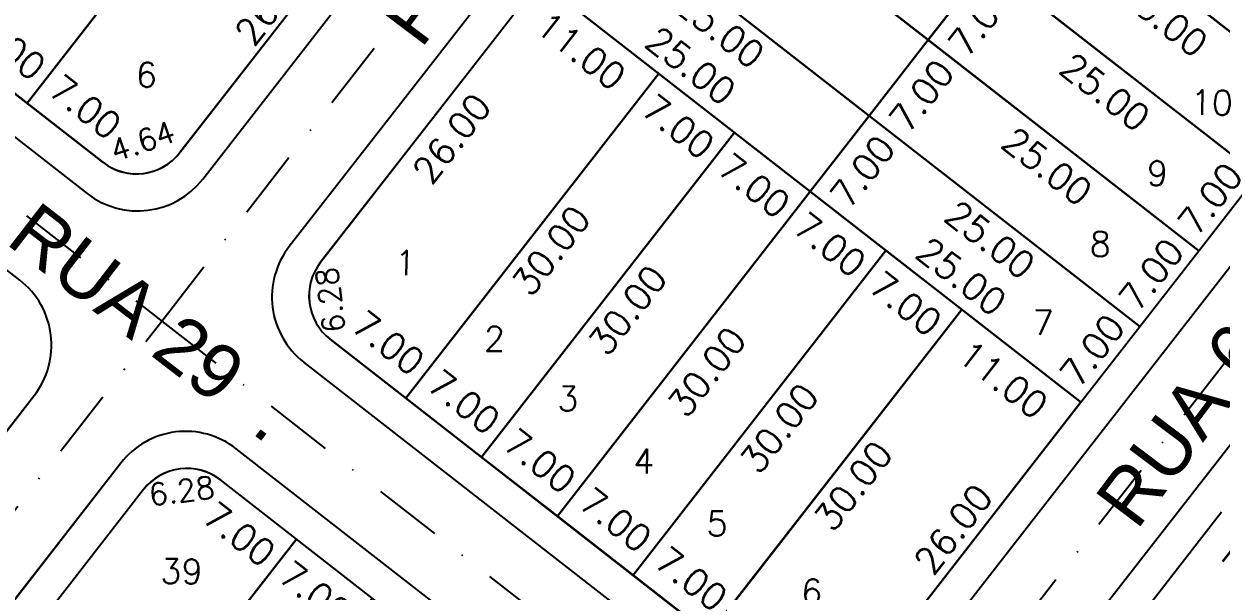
# Model space of a CAD drawing. Header units: millimetres. Extents: x -4430026 to 4783824, y 584 to 9593110.
# Drawn here: x 2773.9 to 2861.1, y 1207.5 to 1248.8 of the extents above; entities that cross this region are included whole.
import ezdxf
from ezdxf.enums import TextEntityAlignment as Align

# ---------------------------------------------------------------- set-up
doc = ezdxf.new("R2010")
doc.units = ezdxf.units.MM
doc.linetypes.add('CONTINUO', pattern=[0])
doc.linetypes.add('DASHDOT', pattern=[1, 0.5, -0.25, 0, -0.25])
for name, color, linetype in [('Calçada', 1, 'Continuous'), ('Cota', 8, 'Continuous'), ('Cota Curvas', 2, 'Continuous'), ('EIXO DAS VIAS', 252, 'DASHDOT'), ('Lotes', 2, 'Continuous'), ('Nomes de Ruas', 3, 'Continuous'), ('Numero de lotes', 5, 'Continuous')]:
    doc.layers.add(name, color=color, linetype=linetype)
doc.styles.add('arcad1', font='romans.shx')
doc.styles.add('ARIAL', font='arial.ttf', dxfattribs={"height": 0.25})
doc.styles.add('ROMANS', font='romans.shx')
doc.dimstyles.new('BOLA100', dxfattribs={"dimscale": 0, "dimtxt": 1.9, "dimasz": 0.18, "dimexe": 0.18, "dimexo": 0.063, "dimgap": 0, "dimtad": 1, "dimzin": 4, "dimdsep": 46, "dimtxsty": 'ROMANS', "dimcen": 0.09, "dimse1": 1, "dimse2": 1, "dimsd1": 1, "dimsd2": 1, "dimclrt": 256, "dimaunit": 1, "dimadec": 4, "dimazin": 0, "dimtfac": 1.2, "dimtix": 1, "dimtmove": 2, "dimatfit": 3, "dimfxl": 1, "dimtvp": 2, "dimtolj": 1, "dimtzin": 4, "dimarcsym": 0})

# ---------------------------------------------------------------- blocks, each defined once
blk = doc.blocks.new('*D732')
at = {"layer": 'DEFPOINTS', "color": 0}
for p in [(2861.178, 1213.266), (2863.313, 1211.603), (2845.204, 1192.751)]:
    blk.add_point(p, dxfattribs=at)
at = {"layer": 'Cota', "insert": (2854.577, 1201.929), "char_height": 1.9, "attachment_point": 5, "rotation": 52.09358, "style": 'ROMANS'}
blk.add_mtext('\\A1;26.00', dxfattribs=at)
blk = doc.blocks.new('*D1102')
at = {"layer": 'DEFPOINTS', "color": 0}
for p in [(2782.594, 1214.887), (2784.865, 1213.12), (2766.621, 1194.373)]:
    blk.add_point(p, dxfattribs=at)
at = {"layer": 'Cota', "insert": (2776.128, 1203.446), "char_height": 1.9, "attachment_point": 5, "rotation": 52.09358, "style": 'ROMANS'}
blk.add_mtext('\\A1;26.00', dxfattribs=at)
blk = doc.blocks.new('*D1125')
at = {"layer": 'DEFPOINTS', "color": 0}
for p in [(2793.731, 1211.285), (2795.949, 1209.558), (2775.3, 1187.615)]:
    blk.add_point(p, dxfattribs=at)
at = {"layer": 'Cota', "insert": (2785.984, 1198.307), "char_height": 1.9, "attachment_point": 5, "rotation": 52.09358, "style": 'ROMANS'}
blk.add_mtext('\\A1;30.00', dxfattribs=at)
blk = doc.blocks.new('*D1129')
at = {"layer": 'DEFPOINTS', "color": 0}
for p in [(2811.47, 1251.971), (2813.802, 1250.155), (2795.496, 1231.457)]:
    blk.add_point(p, dxfattribs=at)
at = {"layer": 'Cota', "insert": (2805.066, 1240.482), "char_height": 1.9, "attachment_point": 5, "rotation": 52.09358, "style": 'ROMANS'}
blk.add_mtext('\\A1;26.00', dxfattribs=at)
blk = doc.blocks.new('*D1130')
at = {"layer": 'DEFPOINTS', "color": 0}
for p in [(2820.149, 1245.213), (2822.269, 1243.562), (2801.718, 1221.543)]:
    blk.add_point(p, dxfattribs=at)
at = {"layer": 'Cota', "insert": (2812.304, 1232.311), "char_height": 1.9, "attachment_point": 5, "rotation": 52.09358, "style": 'ROMANS'}
blk.add_mtext('\\A1;30.00', dxfattribs=at)
blk = doc.blocks.new('*D1131')
at = {"layer": 'DEFPOINTS', "color": 0}
for p in [(2825.672, 1240.912), (2827.847, 1239.219), (2807.241, 1217.242)]:
    blk.add_point(p, dxfattribs=at)
at = {"layer": 'Cota', "insert": (2817.882, 1227.967), "char_height": 1.9, "attachment_point": 5, "rotation": 52.09358, "style": 'ROMANS'}
blk.add_mtext('\\A1;30.00', dxfattribs=at)
blk = doc.blocks.new('*D1132')
at = {"layer": 'DEFPOINTS', "color": 0}
for p in [(2831.195, 1236.612), (2833.624, 1234.72), (2812.764, 1212.941)]:
    blk.add_point(p, dxfattribs=at)
at = {"layer": 'Cota', "insert": (2823.659, 1223.469), "char_height": 1.9, "attachment_point": 5, "rotation": 52.09358, "style": 'ROMANS'}
blk.add_mtext('\\A1;30.00', dxfattribs=at)
blk = doc.blocks.new('*D1133')
at = {"layer": 'DEFPOINTS', "color": 0}
for p in [(2836.718, 1232.311), (2838.903, 1230.61), (2818.287, 1208.641)]:
    blk.add_point(p, dxfattribs=at)
at = {"layer": 'Cota', "insert": (2828.938, 1219.358), "char_height": 1.9, "attachment_point": 5, "rotation": 52.09358, "style": 'ROMANS'}
blk.add_mtext('\\A1;30.00', dxfattribs=at)
blk = doc.blocks.new('*D1134')
at = {"layer": 'DEFPOINTS', "color": 0}
for p in [(2842.241, 1228.011), (2844.298, 1226.409), (2823.81, 1204.34)]:
    blk.add_point(p, dxfattribs=at)
at = {"layer": 'Cota', "insert": (2834.333, 1215.157), "char_height": 1.9, "attachment_point": 5, "rotation": 52.09358, "style": 'ROMANS'}
blk.add_mtext('\\A1;30.00', dxfattribs=at)
blk = doc.blocks.new('*D1135')
at = {"layer": 'DEFPOINTS', "color": 0}
for p in [(2850.363, 1221.687), (2850.921, 1221.252), (2834.947, 1200.738)]:
    blk.add_point(p, dxfattribs=at)
at = {"layer": 'Cota', "insert": (2841.626, 1212.013), "char_height": 1.9, "attachment_point": 5, "rotation": 52.09358, "style": 'ROMANS'}
blk.add_mtext('\\A1;26.00', dxfattribs=at)
blk = doc.blocks.new('*D1148')
at = {"layer": 'DEFPOINTS', "color": 0}
for p in [(2835.496, 1242.135), (2837.925, 1240.244), (2831.195, 1236.612)]:
    blk.add_point(p, dxfattribs=at)
at = {"layer": 'Cota', "insert": (2835.025, 1238.066), "char_height": 1.9, "attachment_point": 5, "rotation": 52.09358, "style": 'ROMANS'}
blk.add_mtext('\\A1;7.00', dxfattribs=at)
blk = doc.blocks.new('*D1149')
at = {"layer": 'DEFPOINTS', "color": 0}
for p in [(2839.796, 1247.658), (2842.225, 1245.767), (2835.496, 1242.135)]:
    blk.add_point(p, dxfattribs=at)
at = {"layer": 'Cota', "insert": (2839.325, 1243.589), "char_height": 1.9, "attachment_point": 5, "rotation": 52.09358, "style": 'ROMANS'}
blk.add_mtext('\\A1;7.00', dxfattribs=at)
blk = doc.blocks.new('*D1150')
at = {"layer": 'DEFPOINTS', "color": 0}
for p in [(2844.097, 1253.181), (2846.526, 1251.29), (2839.796, 1247.658)]:
    blk.add_point(p, dxfattribs=at)
at = {"layer": 'Cota', "insert": (2843.626, 1249.112), "char_height": 1.9, "attachment_point": 5, "rotation": 52.09358, "style": 'ROMANS'}
blk.add_mtext('\\A1;7.00', dxfattribs=at)
blk = doc.blocks.new('*D1160')
at = {"layer": 'DEFPOINTS', "color": 0}
for p in [(2854.663, 1227.21), (2855.221, 1226.776), (2850.921, 1221.252)]:
    blk.add_point(p, dxfattribs=at)
at = {"layer": 'Cota', "insert": (2851.764, 1225.032), "char_height": 1.9, "attachment_point": 5, "rotation": 52.09358, "style": 'ROMANS'}
blk.add_mtext('\\A1;7.00', dxfattribs=at)
blk = doc.blocks.new('*D1161')
at = {"layer": 'DEFPOINTS', "color": 0}
for p in [(2858.964, 1232.733), (2859.522, 1232.299), (2855.221, 1226.776)]:
    blk.add_point(p, dxfattribs=at)
at = {"layer": 'Cota', "insert": (2856.064, 1230.555), "char_height": 1.9, "attachment_point": 5, "rotation": 52.09358, "style": 'ROMANS'}
blk.add_mtext('\\A1;7.00', dxfattribs=at)
blk = doc.blocks.new('*D1162')
at = {"layer": 'DEFPOINTS', "color": 0}
for p in [(2863.265, 1238.256), (2863.822, 1237.822), (2859.522, 1232.299)]:
    blk.add_point(p, dxfattribs=at)
at = {"layer": 'Cota', "insert": (2860.365, 1236.078), "char_height": 1.9, "attachment_point": 5, "rotation": 52.09358, "style": 'ROMANS'}
blk.add_mtext('\\A1;7.00', dxfattribs=at)
blk = doc.blocks.new('*D1367')
at = {"layer": 'DEFPOINTS', "color": 0}
for p in [(2787.01, 1271.017), (2789.36, 1269.187), (2768.579, 1247.346)]:
    blk.add_point(p, dxfattribs=at)
at = {"layer": 'Cota', "insert": (2779.395, 1257.936), "char_height": 1.9, "attachment_point": 5, "rotation": 52.09358, "style": 'ROMANS'}
blk.add_mtext('\\A1;30.00', dxfattribs=at)
blk = doc.blocks.new('*D1368')
at = {"layer": 'DEFPOINTS', "color": 0}
for p in [(2792.533, 1266.716), (2794.74, 1264.998), (2774.102, 1243.046)]:
    blk.add_point(p, dxfattribs=at)
at = {"layer": 'Cota', "insert": (2784.775, 1253.746), "char_height": 1.9, "attachment_point": 5, "rotation": 52.09358, "style": 'ROMANS'}
blk.add_mtext('\\A1;30.00', dxfattribs=at)
blk = doc.blocks.new('*D1369')
at = {"layer": 'DEFPOINTS', "color": 0}
for p in [(2800.844, 1260.245), (2801.213, 1259.958), (2785.239, 1239.444)]:
    blk.add_point(p, dxfattribs=at)
at = {"layer": 'Cota', "insert": (2792.108, 1250.571), "char_height": 1.9, "attachment_point": 5, "rotation": 52.09358, "style": 'ROMANS'}
blk.add_mtext('\\A1;26.00', dxfattribs=at)
blk = doc.blocks.new('*D4695')
at = {"layer": 'DEFPOINTS', "color": 0}
for p in [(2788.208, 1215.586), (2793.731, 1211.285), (2791.748, 1208.739)]:
    blk.add_point(p, dxfattribs=at)
at = {"layer": 'Cota', "insert": (2789.57, 1211.639), "char_height": 1.9, "attachment_point": 5, "rotation": 322.09432, "style": 'ROMANS'}
blk.add_mtext('\\A1;7.00', dxfattribs=at)
blk = doc.blocks.new('*D4696')
at = {"layer": 'DEFPOINTS', "color": 0}
for p in [(2793.731, 1211.285), (2799.254, 1206.985), (2797.272, 1204.439)]:
    blk.add_point(p, dxfattribs=at)
at = {"layer": 'Cota', "insert": (2795.094, 1207.338), "char_height": 1.9, "attachment_point": 5, "rotation": 322.09432, "style": 'ROMANS'}
blk.add_mtext('\\A1;7.00', dxfattribs=at)
blk = doc.blocks.new('*D5096')
at = {"layer": 'DEFPOINTS', "color": 0}
for p in [(2768.579, 1247.346), (2774.991, 1244.187), (2774.102, 1243.046)]:
    blk.add_point(p, dxfattribs=at)
at = {"layer": 'Cota', "insert": (2772.813, 1247.087), "char_height": 1.9, "attachment_point": 5, "rotation": 322.09358, "style": 'ROMANS'}
blk.add_mtext('\\A1;7.00', dxfattribs=at)
blk = doc.blocks.new('*D5097')
at = {"layer": 'DEFPOINTS', "color": 0}
for p in [(2774.102, 1243.046), (2780.514, 1239.886), (2779.625, 1238.745)]:
    blk.add_point(p, dxfattribs=at)
at = {"layer": 'Cota', "insert": (2778.336, 1242.786), "char_height": 1.9, "attachment_point": 5, "rotation": 322.09358, "style": 'ROMANS'}
blk.add_mtext('\\A1;7.00', dxfattribs=at)
blk = doc.blocks.new('*D5098')
at = {"layer": 'DEFPOINTS', "color": 0}
for p in [(2796.195, 1225.843), (2802.606, 1222.684), (2801.718, 1221.543)]:
    blk.add_point(p, dxfattribs=at)
at = {"layer": 'Cota', "insert": (2800.429, 1225.584), "char_height": 1.9, "attachment_point": 5, "rotation": 322.09358, "style": 'ROMANS'}
blk.add_mtext('\\A1;7.00', dxfattribs=at)
blk = doc.blocks.new('*D5099')
at = {"layer": 'DEFPOINTS', "color": 0}
for p in [(2801.718, 1221.543), (2808.13, 1218.383), (2807.241, 1217.242)]:
    blk.add_point(p, dxfattribs=at)
at = {"layer": 'Cota', "insert": (2805.952, 1221.283), "char_height": 1.9, "attachment_point": 5, "rotation": 322.09358, "style": 'ROMANS'}
blk.add_mtext('\\A1;7.00', dxfattribs=at)
blk = doc.blocks.new('*D5100')
at = {"layer": 'DEFPOINTS', "color": 0}
for p in [(2807.241, 1217.242), (2813.653, 1214.083), (2812.764, 1212.941)]:
    blk.add_point(p, dxfattribs=at)
at = {"layer": 'Cota', "insert": (2811.475, 1216.982), "char_height": 1.9, "attachment_point": 5, "rotation": 322.09358, "style": 'ROMANS'}
blk.add_mtext('\\A1;7.00', dxfattribs=at)
blk = doc.blocks.new('*D5101')
at = {"layer": 'DEFPOINTS', "color": 0}
for p in [(2812.764, 1212.941), (2819.176, 1209.782), (2818.287, 1208.641)]:
    blk.add_point(p, dxfattribs=at)
at = {"layer": 'Cota', "insert": (2816.998, 1212.682), "char_height": 1.9, "attachment_point": 5, "rotation": 322.09358, "style": 'ROMANS'}
blk.add_mtext('\\A1;7.00', dxfattribs=at)
blk = doc.blocks.new('*D5102')
at = {"layer": 'DEFPOINTS', "color": 0}
for p in [(2818.287, 1208.641), (2824.699, 1205.481), (2823.81, 1204.34)]:
    blk.add_point(p, dxfattribs=at)
at = {"layer": 'Cota', "insert": (2822.521, 1208.381), "char_height": 1.9, "attachment_point": 5, "rotation": 322.09358, "style": 'ROMANS'}
blk.add_mtext('\\A1;7.00', dxfattribs=at)
blk = doc.blocks.new('*D5122')
at = {"layer": 'DEFPOINTS', "color": 0}
for p in [(2811.47, 1251.971), (2820.149, 1245.213), (2818.229, 1242.747)]:
    blk.add_point(p, dxfattribs=at)
at = {"layer": 'Cota', "insert": (2814.473, 1246.875), "char_height": 1.9, "attachment_point": 5, "rotation": 322.09358, "style": 'ROMANS'}
blk.add_mtext('\\A1;11.00', dxfattribs=at)
blk = doc.blocks.new('*D5123')
at = {"layer": 'DEFPOINTS', "color": 0}
for p in [(2820.149, 1245.213), (2825.672, 1240.912), (2823.752, 1238.446)]:
    blk.add_point(p, dxfattribs=at)
at = {"layer": 'Cota', "insert": (2821.574, 1241.346), "char_height": 1.9, "attachment_point": 5, "rotation": 322.09358, "style": 'ROMANS'}
blk.add_mtext('\\A1;7.00', dxfattribs=at)
blk = doc.blocks.new('*D5124')
at = {"layer": 'DEFPOINTS', "color": 0}
for p in [(2825.672, 1240.912), (2831.195, 1236.612), (2829.275, 1234.146)]:
    blk.add_point(p, dxfattribs=at)
at = {"layer": 'Cota', "insert": (2827.097, 1237.045), "char_height": 1.9, "attachment_point": 5, "rotation": 322.09358, "style": 'ROMANS'}
blk.add_mtext('\\A1;7.00', dxfattribs=at)
blk = doc.blocks.new('*D5125')
at = {"layer": 'DEFPOINTS', "color": 0}
for p in [(2831.195, 1236.612), (2836.718, 1232.311), (2834.798, 1229.845)]:
    blk.add_point(p, dxfattribs=at)
at = {"layer": 'Cota', "insert": (2832.62, 1232.745), "char_height": 1.9, "attachment_point": 5, "rotation": 322.09358, "style": 'ROMANS'}
blk.add_mtext('\\A1;7.00', dxfattribs=at)
blk = doc.blocks.new('*D5126')
at = {"layer": 'DEFPOINTS', "color": 0}
for p in [(2836.718, 1232.311), (2842.241, 1228.011), (2840.321, 1225.544)]:
    blk.add_point(p, dxfattribs=at)
at = {"layer": 'Cota', "insert": (2838.143, 1228.444), "char_height": 1.9, "attachment_point": 5, "rotation": 322.09358, "style": 'ROMANS'}
blk.add_mtext('\\A1;7.00', dxfattribs=at)
blk = doc.blocks.new('*D5127')
at = {"layer": 'DEFPOINTS', "color": 0}
for p in [(2842.241, 1228.011), (2851.618, 1222.148), (2849, 1218.786)]:
    blk.add_point(p, dxfattribs=at)
at = {"layer": 'Cota', "insert": (2845.244, 1222.915), "char_height": 1.9, "attachment_point": 5, "rotation": 322.09358, "style": 'ROMANS'}
blk.add_mtext('\\A1;11.00', dxfattribs=at)
blk = doc.blocks.new('*D5134')
at = {"layer": 'DEFPOINTS', "color": 0}
for p in [(2811.47, 1251.971), (2831.774, 1237.356), (2831.195, 1236.612)]:
    blk.add_point(p, dxfattribs=at)
at = {"layer": 'Cota', "insert": (2822.495, 1245.785), "char_height": 1.9, "attachment_point": 5, "rotation": 322.09358, "style": 'ROMANS'}
blk.add_mtext('\\A1;25.00', dxfattribs=at)
blk = doc.blocks.new('*D5135')
at = {"layer": 'DEFPOINTS', "color": 0}
for p in [(2831.195, 1236.612), (2851.5, 1221.996), (2850.921, 1221.252)]:
    blk.add_point(p, dxfattribs=at)
at = {"layer": 'Cota', "insert": (2842.221, 1230.425), "char_height": 1.9, "attachment_point": 5, "rotation": 322.09358, "style": 'ROMANS'}
blk.add_mtext('\\A1;25.00', dxfattribs=at)
blk = doc.blocks.new('*D5143')
at = {"layer": 'DEFPOINTS', "color": 0}
for p in [(2815.77, 1257.494), (2835.496, 1242.135), (2833.857, 1240.031)]:
    blk.add_point(p, dxfattribs=at)
at = {"layer": 'Cota', "insert": (2824.578, 1248.46), "char_height": 1.9, "attachment_point": 5, "rotation": 322.09358, "style": 'ROMANS'}
blk.add_mtext('\\A1;25.00', dxfattribs=at)
blk = doc.blocks.new('*D5144')
at = {"layer": 'DEFPOINTS', "color": 0}
for p in [(2835.496, 1242.135), (2855.221, 1226.776), (2853.583, 1224.671)]:
    blk.add_point(p, dxfattribs=at)
at = {"layer": 'Cota', "insert": (2844.304, 1233.101), "char_height": 1.9, "attachment_point": 5, "rotation": 322.09358, "style": 'ROMANS'}
blk.add_mtext('\\A1;25.00', dxfattribs=at)
blk = doc.blocks.new('*D5150')
at = {"layer": 'DEFPOINTS', "color": 0}
for p in [(2820.071, 1263.017), (2839.796, 1247.658), (2838.023, 1245.381)]:
    blk.add_point(p, dxfattribs=at)
at = {"layer": 'Cota', "insert": (2828.744, 1253.81), "char_height": 1.9, "attachment_point": 5, "rotation": 322.09358, "style": 'ROMANS'}
blk.add_mtext('\\A1;25.00', dxfattribs=at)
blk = doc.blocks.new('*D5151')
at = {"layer": 'DEFPOINTS', "color": 0}
for p in [(2839.796, 1247.658), (2859.522, 1232.299), (2857.749, 1230.021)]:
    blk.add_point(p, dxfattribs=at)
at = {"layer": 'Cota', "insert": (2848.47, 1238.451), "char_height": 1.9, "attachment_point": 5, "rotation": 322.09358, "style": 'ROMANS'}
blk.add_mtext('\\A1;25.00', dxfattribs=at)
blk = doc.blocks.new('*D5158')
at = {"layer": 'DEFPOINTS', "color": 0}
for p in [(2844.097, 1253.181), (2863.822, 1237.822), (2861.965, 1235.437)]:
    blk.add_point(p, dxfattribs=at)
at = {"layer": 'Cota', "insert": (2852.686, 1243.866), "char_height": 1.9, "attachment_point": 5, "rotation": 322.09358, "style": 'ROMANS'}
blk.add_mtext('\\A1;25.00', dxfattribs=at)
blk = doc.blocks.new('*D5166')
at = {"layer": 'DEFPOINTS', "color": 0}
for p in [(2848.398, 1258.704), (2868.123, 1243.345), (2866.185, 1240.856)]:
    blk.add_point(p, dxfattribs=at)
at = {"layer": 'Cota', "insert": (2856.906, 1249.285), "char_height": 1.9, "attachment_point": 5, "rotation": 322.09358, "style": 'ROMANS'}
blk.add_mtext('\\A1;25.00', dxfattribs=at)
blk = doc.blocks.new('*D5172')
at = {"layer": 'DEFPOINTS', "color": 0}
for p in [(2852.698, 1264.227), (2872.424, 1248.868), (2870.405, 1246.275)]:
    blk.add_point(p, dxfattribs=at)
at = {"layer": 'Cota', "insert": (2861.126, 1254.704), "char_height": 1.9, "attachment_point": 5, "rotation": 322.09358, "style": 'ROMANS'}
blk.add_mtext('\\A1;25.00', dxfattribs=at)
blk = doc.blocks.new('*D7156')
at = {"layer": 'DEFPOINTS', "color": 0}
for p in [(2861.178, 1213.266, 51.854), (2859.447, 1211.043), (2869.15, 1207.058)]:
    blk.add_point(p, dxfattribs=at)
at = {"layer": 'Cota', "insert": (2864.017, 1208.689), "char_height": 1.9, "attachment_point": 5, "rotation": 322.09358, "style": 'ROMANS'}
blk.add_mtext('\\A1;10.10', dxfattribs=at)
blk = doc.blocks.new('*D7167')
at = {"layer": 'DEFPOINTS', "color": 0}
for p in [(2868.017, 1207.94), (2869.15, 1207.058), (2850.719, 1183.388)]:
    blk.add_point(p, dxfattribs=at)
at = {"layer": 'Cota', "insert": (2858.052, 1196.688), "char_height": 1.9, "attachment_point": 5, "rotation": 52.09358, "style": 'ROMANS'}
blk.add_mtext('\\A1;30.00', dxfattribs=at)

msp = doc.modelspace()

# ---------------------------------------------------------------- linework, layer by layer
at = {"layer": 'Calçada', "lineweight": -3}
for p, q in [((2786.904, 1237.513), (2852.026, 1321.147)), ((2786.904, 1237.513), (2852.026, 1321.147)), ((2861.022, 1319.678), (2793.216, 1232.598)), ((2861.022, 1319.678), (2793.216, 1232.598)), ((2836.612, 1198.808), (2924.917, 1312.214)), ((2836.612, 1198.808), (2915.925, 1300.665)), ((2914.435, 1285.731), (2842.924, 1193.893)), ((2914.435, 1285.731), (2842.924, 1193.893)), ((2744.556, 1262.883), (2778.484, 1236.465)), ((2744.556, 1262.883), (2778.484, 1236.465)), ((2794.264, 1224.178), (2828.192, 1197.76)), ((2794.264, 1224.178), (2828.192, 1197.76)), ((2635.978, 1043.684), (2774.617, 1221.733)), ((2635.978, 1043.684), (2774.617, 1221.733)), ((2780.929, 1216.818), (2634.534, 1028.809)), ((2780.929, 1216.818), (2634.534, 1028.809))]:
    msp.add_line(p, q, dxfattribs=at)
for points in [[(2774.617, 1221.733, 0.414214), (2773.569, 1230.153), (2739.641, 1256.571, 0.414214), (2731.221, 1255.523), (2612.248, 1102.731, 0.314973), (2611.895, 1095.863, -0.12182), (2622.954, 1062.096, 0.038417), (2625.398, 1046.016, 0.631259), (2635.978, 1043.684)], [(2774.617, 1221.733, 0.414214), (2773.569, 1230.153), (2739.641, 1256.571, 0.414214), (2731.221, 1255.523), (2612.248, 1102.731, 0.314973), (2611.895, 1095.863, -0.12182), (2622.954, 1062.096, 0.038417), (2625.398, 1046.016, 0.631259), (2635.978, 1043.684)], [(2824.325, 1183.027, 0.414214), (2823.277, 1191.448), (2789.349, 1217.866, 0.414214), (2780.929, 1216.818), (2634.534, 1028.809, 0.289261), (2633.905, 1022.434, 0.111583), (2663.54, 986.304, 0.414214), (2671.96, 987.351)], [(2824.325, 1183.027, 0.414214), (2823.277, 1191.448), (2789.349, 1217.866, 0.414214), (2780.929, 1216.818), (2634.534, 1028.809, 0.289261), (2633.905, 1022.434, 0.111583), (2663.54, 986.304, 0.414214), (2671.96, 987.351)]]:
    msp.add_lwpolyline(points, format="xyb", close=True, dxfattribs=at)
for centre, start, end in [((2782.17, 1241.199), 232.09358, 322.09358), ((2782.17, 1241.199), 232.09358, 322.09358), ((2797.951, 1228.912), 142.09358, 232.09358), ((2797.951, 1228.912), 142.09358, 232.09358)]:
    msp.add_arc(centre, 6, start, end, dxfattribs=at)
at = {"layer": 'EIXO DAS VIAS', "ltscale": 10}
for p, q in [((2783.917, 1227.165, 103.708), (2857.431, 1321.578, 103.708)), ((2833.625, 1188.46, 103.708), (2930.265, 1312.572, 103.708)), ((2627.626, 1026.448, 103.708), (2783.917, 1227.165, 103.708))]:
    msp.add_line(p, q, dxfattribs=at)
at = {"layer": 'EIXO DAS VIAS', "ltscale": 10, "elevation": 103.708}
for points in [[(2734.209, 1265.871), (2783.917, 1227.165)], [(2783.917, 1227.165), (2833.625, 1188.46)]]:
    msp.add_lwpolyline(points, dxfattribs=at)
at = {"layer": 'Lotes', "lineweight": -3}
for p, q in [((2868.123, 1243.345), (2828.672, 1274.064)), ((2863.822, 1237.822), (2824.372, 1268.54)), ((2792.533, 1266.716), (2774.102, 1243.046)), ((2779.625, 1238.745), (2746.487, 1264.549)), ((2859.522, 1232.299), (2820.071, 1263.017)), ((2801.213, 1259.958), (2785.239, 1239.444)), ((2855.221, 1226.776), (2815.77, 1257.494)), ((2795.496, 1231.457), (2811.47, 1251.971)), ((2820.149, 1245.213), (2801.718, 1221.543)), ((2825.672, 1240.912), (2807.241, 1217.242)), ((2836.718, 1232.311), (2818.287, 1208.641)), ((2842.241, 1228.011), (2823.81, 1204.34)), ((2829.333, 1200.039), (2796.195, 1225.843)), ((2850.921, 1221.252), (2834.947, 1200.738)), ((2782.594, 1214.887), (2766.621, 1194.373)), ((2821.346, 1189.782), (2788.208, 1215.586)), ((2845.204, 1192.751), (2861.178, 1213.266)), ((2775.3, 1187.615), (2793.731, 1211.285))]:
    msp.add_line(p, q, dxfattribs=at)
at = {"layer": 'Lotes', "linetype": 'CONTINUO', "lineweight": -3}
for p, q in [((2792.533, 1266.716), (2774.102, 1243.046)), ((2774.102, 1243.046), (2792.533, 1266.716)), ((2820.071, 1263.017), (2839.796, 1247.658)), ((2839.796, 1247.658), (2820.071, 1263.017)), ((2868.123, 1243.345), (2848.398, 1258.704)), ((2848.398, 1258.704), (2868.123, 1243.345)), ((2815.77, 1257.494), (2835.496, 1242.135)), ((2835.496, 1242.135), (2815.77, 1257.494)), ((2839.796, 1247.658), (2844.097, 1253.181)), ((2844.097, 1253.181), (2839.796, 1247.658)), ((2863.822, 1237.822), (2844.097, 1253.181)), ((2844.097, 1253.181), (2863.822, 1237.822)), ((2811.47, 1251.971), (2831.195, 1236.612)), ((2820.149, 1245.213), (2811.47, 1251.971)), ((2835.496, 1242.135), (2839.796, 1247.658)), ((2839.796, 1247.658), (2835.496, 1242.135)), ((2859.522, 1232.299), (2839.796, 1247.658)), ((2839.796, 1247.658), (2859.522, 1232.299)), ((2820.149, 1245.213), (2801.718, 1221.543)), ((2801.718, 1221.543), (2820.149, 1245.213)), ((2825.672, 1240.912), (2820.149, 1245.213)), ((2831.195, 1236.612), (2835.496, 1242.135)), ((2835.496, 1242.135), (2831.195, 1236.612)), ((2855.221, 1226.776), (2835.496, 1242.135)), ((2835.496, 1242.135), (2855.221, 1226.776)), ((2825.672, 1240.912), (2807.241, 1217.242)), ((2807.241, 1217.242), (2825.672, 1240.912)), ((2831.195, 1236.612), (2825.672, 1240.912)), ((2859.522, 1232.299), (2863.822, 1237.822)), ((2831.195, 1236.612), (2812.764, 1212.941)), ((2812.764, 1212.941), (2831.195, 1236.612)), ((2836.718, 1232.311), (2831.195, 1236.612)), ((2836.718, 1232.311), (2818.287, 1208.641)), ((2818.287, 1208.641), (2836.718, 1232.311)), ((2842.241, 1228.011), (2836.718, 1232.311)), ((2855.221, 1226.776), (2859.522, 1232.299)), ((2842.241, 1228.011), (2823.81, 1204.34)), ((2823.81, 1204.34), (2842.241, 1228.011)), ((2850.921, 1221.252), (2855.221, 1226.776)), ((2793.731, 1211.285), (2775.3, 1187.615)), ((2775.3, 1187.615), (2793.731, 1211.285))]:
    msp.add_line(p, q, dxfattribs=at)
at = {"layer": 'Lotes'}
for p, q in [((2850.921, 1221.252), (2811.47, 1251.971)), ((2831.195, 1236.612), (2850.921, 1221.252)), ((2850.921, 1221.252), (2842.241, 1228.011))]:
    msp.add_line(p, q, dxfattribs=at)
for points in [[(2768.579, 1247.346), (2774.102, 1243.046), (2792.533, 1266.716), (2787.01, 1271.017)], [(2824.372, 1268.54), (2820.071, 1263.017), (2839.796, 1247.658), (2844.097, 1253.181)], [(2852.698, 1264.227), (2848.398, 1258.704), (2868.123, 1243.345), (2872.424, 1248.868)], [(2820.071, 1263.017), (2815.77, 1257.494), (2835.496, 1242.135), (2839.796, 1247.658)], [(2848.398, 1258.704), (2844.097, 1253.181), (2863.822, 1237.822), (2868.123, 1243.345)], [(2815.77, 1257.494), (2811.47, 1251.971), (2831.195, 1236.612), (2835.496, 1242.135)], [(2844.097, 1253.181), (2839.796, 1247.658), (2859.522, 1232.299), (2863.822, 1237.822)], [(2839.796, 1247.658), (2835.496, 1242.135), (2855.221, 1226.776), (2859.522, 1232.299)], [(2801.718, 1221.543), (2807.241, 1217.242), (2825.672, 1240.912), (2820.149, 1245.213)], [(2835.496, 1242.135), (2831.195, 1236.612), (2850.921, 1221.252), (2855.221, 1226.776)], [(2807.241, 1217.242), (2812.764, 1212.941), (2831.195, 1236.612), (2825.672, 1240.912)], [(2812.764, 1212.941), (2818.287, 1208.641), (2836.718, 1232.311), (2831.195, 1236.612)], [(2818.287, 1208.641), (2823.81, 1204.34), (2842.241, 1228.011), (2836.718, 1232.311)], [(2793.731, 1211.285), (2775.3, 1187.615), (2780.823, 1183.314), (2799.254, 1206.985)]]:
    msp.add_lwpolyline(points, close=True, dxfattribs=at)
for points in [[(2774.102, 1243.046), (2779.625, 1238.745, 0.103232), (2781.093, 1238.026, 0.298229), (2785.239, 1239.444), (2801.213, 1259.958), (2792.533, 1266.716)], [(2811.47, 1251.971), (2795.496, 1231.457, 0.414214), (2796.195, 1225.843), (2801.718, 1221.543), (2820.149, 1245.213)], [(2842.241, 1228.011), (2823.81, 1204.34), (2829.333, 1200.039, 0.414214), (2834.947, 1200.738), (2850.921, 1221.252)], [(2788.208, 1215.586, 0.414214), (2782.594, 1214.887), (2766.621, 1194.373), (2775.3, 1187.615), (2793.731, 1211.285)]]:
    msp.add_lwpolyline(points, format="xyb", close=True, dxfattribs=at)
at = {"layer": 'Lotes', "lineweight": -3}
for centre, start, end in [((2782.083, 1241.901), 232.09358, 322.09358), ((2798.652, 1228.999), 142.09358, 232.09358), ((2785.75, 1212.43), 52.09358, 142.09358)]:
    msp.add_arc(centre, 4, start, end, dxfattribs=at)

# ---------------------------------------------------------------- texts
at = {"layer": 'Cota Curvas', "char_height": 1.6, "attachment_point": 5, "style": 'ROMANS'}
for s, insert, rotation in [('\\A1;4.64', (2782.523, 1240.287, -51.854), 18.88132), ('\\A1;6.28', (2796.203, 1228.697, -51.854), 97.09358), ('\\A1;6.28', (2785.375, 1214.792, -51.854), 7.09358)]:
    msp.add_mtext(s, dxfattribs=dict(at, insert=insert, rotation=rotation))
at = {"layer": 'Nomes de Ruas', "extrusion": (-0.066244, -0.055846, 0.996239), "style": 'ARIAL'}
for s, p in [('RUA 20   .', (848.355, 2947.591, -256.281)), ('RUA 6  .', (909.34, 2963.058, -251.595))]:
    msp.add_text(s, height=4, rotation=102.96746, dxfattribs=at).set_placement(p, align=Align.MIDDLE_CENTER)
at = {"layer": 'Nomes de Ruas', "extrusion": (-0.054998, 0.06695, 0.996239), "style": 'ARIAL'}
msp.add_text('RUA 29  .', height=4, rotation=102.96746, dxfattribs=at).set_placement((-2929.535, 815.43, -70.918), align=Align.MIDDLE_CENTER)
at = {"layer": 'Numero de lotes', "style": 'arcad1'}
for s, p in [('6', (2782.802, 1245.113, 103.708)), ('10', (2860.473, 1243.098, 103.708)), ('9', (2856.505, 1237.94, 103.708)), ('8', (2852.342, 1232.786, 103.708)), ('1', (2801.687, 1231.414, 103.708)), ('7', (2848.17, 1227.052, 103.708)), ('2', (2808.178, 1225.876, 103.708)), ('3', (2813.527, 1221.52, 103.708)), ('4', (2819.066, 1216.967, 103.708)), ('5', (2824.411, 1212.418, 103.708)), ('39', (2785.357, 1208.93, 103.708)), ('6', (2831.3, 1207.454, 103.708))]:
    msp.add_text(s, height=1.8, rotation=358.97539, dxfattribs=at).set_placement(p, align=Align.MIDDLE_CENTER)

# ---------------------------------------------------------------- dimensions: what is measured, and where the dimension line sits
at = {"layer": 'Cota'}
for p1, p2, distance, picture, middle in [((2768.579, 1247.346), (2787.01, 1271.017), -2.978, '*D1367', (2779.395, 1257.936)), ((2774.102, 1243.046), (2792.533, 1266.716), -2.797, '*D1368', (2784.775, 1253.746)), ((2785.239, 1239.444), (2801.213, 1259.958), 0.467, '*D1369', (2792.108, 1250.571)), ((2795.496, 1231.457), (2811.47, 1251.971), -2.956, '*D1129', (2805.066, 1240.482)), ((2801.718, 1221.543), (2820.149, 1245.213), -2.687, '*D1130', (2812.304, 1232.311)), ((2807.241, 1217.242), (2825.672, 1240.912), -2.756, '*D1131', (2817.882, 1227.967)), ((2812.764, 1212.941), (2831.195, 1236.612), -3.078, '*D1132', (2823.659, 1223.469)), ((2818.287, 1208.641), (2836.718, 1232.311), -2.769, '*D1133', (2828.938, 1219.358)), ((2823.81, 1204.34), (2842.241, 1228.011), -2.607, '*D1134', (2834.333, 1215.157)), ((2834.947, 1200.738), (2850.921, 1221.252), 0.707, '*D1135', (2841.626, 1212.013)), ((2845.204, 1192.751), (2861.178, 1213.266), -2.706, '*D732', (2854.577, 1201.929)), ((2775.3, 1187.615), (2793.731, 1211.285), -2.811, '*D1125', (2785.984, 1198.307)), ((2850.719, 1183.388, -51.854), (2869.15, 1207.058, -51.854), 1.435, '*D7167', (2858.052, 1196.688, -51.854))]:
    dim = msp.add_aligned_dim(p1=p1, p2=p2, distance=distance, dimstyle='BOLA100', override={"dimscale": 1}, dxfattribs=at)
    dim.commit()
    dim.dimension.update_dxf_attribs({"geometry": picture, "text_midpoint": middle})
for base, p1, p2, angle, picture, middle in [((2870.405, 1246.275), (2852.698, 1264.227), (2872.424, 1248.868), 142.09358, '*D5172', (2861.126, 1254.704)), ((2838.023, 1245.381), (2820.071, 1263.017), (2839.796, 1247.658), 142.09358, '*D5150', (2828.744, 1253.81)), ((2866.185, 1240.856), (2848.398, 1258.704), (2868.123, 1243.345), 142.09358, '*D5166', (2856.906, 1249.285)), ((2833.857, 1240.031), (2815.77, 1257.494), (2835.496, 1242.135), 142.09358, '*D5143', (2824.578, 1248.46)), ((2846.526, 1251.29), (2839.796, 1247.658), (2844.097, 1253.181), 232.09358, '*D1150', (2843.626, 1249.112)), ((2861.965, 1235.437), (2844.097, 1253.181), (2863.822, 1237.822), 142.09358, '*D5158', (2852.686, 1243.866)), ((2818.229, 1242.747), (2811.47, 1251.971), (2820.149, 1245.213), 142.09358, '*D5122', (2814.473, 1246.875)), ((2831.774, 1237.356), (2811.47, 1251.971), (2831.195, 1236.612), 142.09358, '*D5134', (2822.495, 1245.785)), ((2774.991, 1244.187), (2768.579, 1247.346), (2774.102, 1243.046), 142.09358, '*D5096', (2772.813, 1247.087)), ((2842.225, 1245.767), (2835.496, 1242.135), (2839.796, 1247.658), 232.09358, '*D1149', (2839.325, 1243.589)), ((2857.749, 1230.021), (2839.796, 1247.658), (2859.522, 1232.299), 142.09358, '*D5151', (2848.47, 1238.451)), ((2780.514, 1239.886), (2774.102, 1243.046), (2779.625, 1238.745), 142.09358, '*D5097', (2778.336, 1242.786)), ((2823.752, 1238.446), (2820.149, 1245.213), (2825.672, 1240.912), 142.09358, '*D5123', (2821.574, 1241.346)), ((2837.925, 1240.244), (2831.195, 1236.612), (2835.496, 1242.135), 232.09358, '*D1148', (2835.025, 1238.066)), ((2853.583, 1224.671), (2835.496, 1242.135), (2855.221, 1226.776), 142.09358, '*D5144', (2844.304, 1233.101)), ((2829.275, 1234.146), (2825.672, 1240.912), (2831.195, 1236.612), 142.09358, '*D5124', (2827.097, 1237.045)), ((2863.265, 1238.256), (2859.522, 1232.299), (2863.822, 1237.822), 232.09358, '*D1162', (2860.365, 1236.078)), ((2834.798, 1229.845), (2831.195, 1236.612), (2836.718, 1232.311), 142.09358, '*D5125', (2832.62, 1232.745)), ((2851.5, 1221.996), (2831.195, 1236.612), (2850.921, 1221.252), 142.09358, '*D5135', (2842.221, 1230.425)), ((2858.964, 1232.733), (2855.221, 1226.776), (2859.522, 1232.299), 232.09358, '*D1161', (2856.064, 1230.555)), ((2840.321, 1225.544), (2836.718, 1232.311), (2842.241, 1228.011), 142.09358, '*D5126', (2838.143, 1228.444)), ((2802.606, 1222.684), (2796.195, 1225.843), (2801.718, 1221.543), 142.09358, '*D5098', (2800.429, 1225.584)), ((2849, 1218.786), (2842.241, 1228.011), (2851.618, 1222.148), 142.09358, '*D5127', (2845.244, 1222.915)), ((2854.663, 1227.21), (2850.921, 1221.252), (2855.221, 1226.776), 232.09358, '*D1160', (2851.764, 1225.032)), ((2808.13, 1218.383), (2801.718, 1221.543), (2807.241, 1217.242), 142.09358, '*D5099', (2805.952, 1221.283)), ((2813.653, 1214.083), (2807.241, 1217.242), (2812.764, 1212.941), 142.09358, '*D5100', (2811.475, 1216.982)), ((2784.865, 1213.12), (2766.621, 1194.373), (2782.594, 1214.887), 232.09358, '*D1102', (2776.128, 1203.446)), ((2791.748, 1208.739), (2788.208, 1215.586), (2793.731, 1211.285), 142.09432, '*D4695', (2789.57, 1211.639)), ((2819.176, 1209.782), (2812.764, 1212.941), (2818.287, 1208.641), 142.09358, '*D5101', (2816.998, 1212.682)), ((2859.447, 1211.043, -51.854), (2869.15, 1207.058, -51.854), (2861.178, 1213.266), 322.09358, '*D7156', (2864.017, 1208.689, -51.854)), ((2797.272, 1204.439), (2793.731, 1211.285), (2799.254, 1206.985), 142.09432, '*D4696', (2795.094, 1207.338)), ((2824.699, 1205.481), (2818.287, 1208.641), (2823.81, 1204.34), 142.09358, '*D5102', (2822.521, 1208.381))]:
    dim = msp.add_linear_dim(base=base, p1=p1, p2=p2, angle=angle, dimstyle='BOLA100', override={"dimscale": 1}, dxfattribs=at)
    dim.commit()
    dim.dimension.update_dxf_attribs({"geometry": picture, "text_midpoint": middle})

doc.saveas('drawing.dxf')
